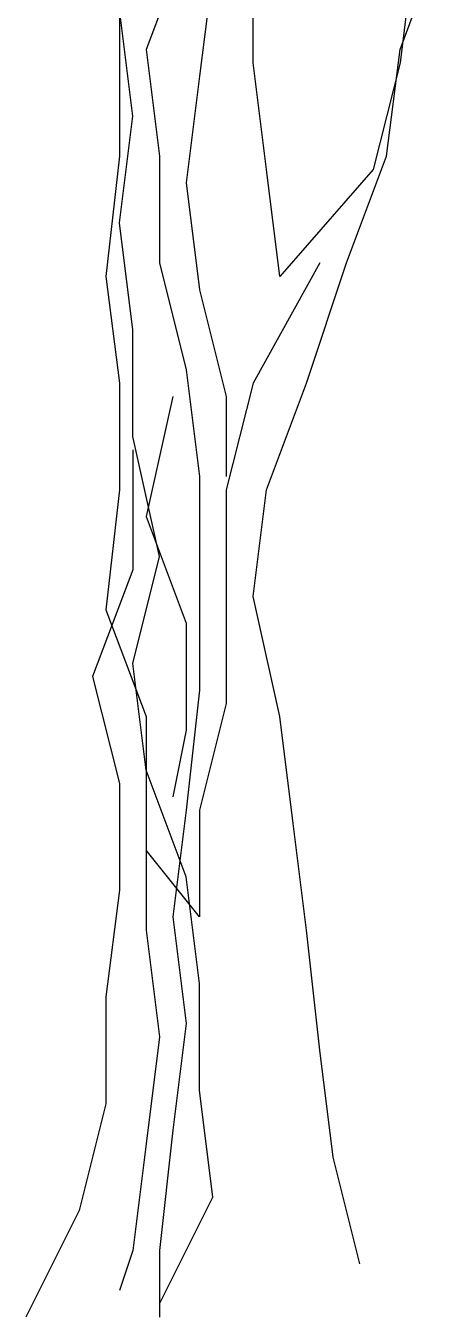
# Model space of a CAD drawing. Header units: millimetres. Extents: x 577 to 2337, y 236 to 943.
# Drawn here: x 823.115 to 823.508, y 699.06 to 700.283 of the extents above; entities that cross this region are included whole.
import ezdxf

# ---------------------------------------------------------------- set-up
doc = ezdxf.new("R2010")
doc.units = ezdxf.units.MM
doc.header["$LTSCALE"] = 0.01
doc.linetypes.add('SOLID_LINE', pattern=[0])
doc.layers.add('06-Furn', color=4, linetype='Continuous')

# ---------------------------------------------------------------- blocks, each defined once
blk = doc.blocks.new('Tree 04')
at = {"layer": '06-Furn', "color": 32, "linetype": 'SOLID_LINE'}
for p, q in [((848.1259, 597.4704), (848.1259, 597.6727)), ((847.9994, 597.5968), (847.9994, 597.382)), ((848.0626, 597.5842), (848.0247, 597.4831)), ((848.265, 597.4831), (848.3029, 597.5842)), ((848.2776, 597.5715), (848.265, 597.4704)), ((848.0879, 597.5589), (848.0753, 597.4578)), ((848.012, 597.4199), (847.9994, 597.521)), ((848.0247, 597.4831), (848.0373, 597.382)), ((848.2523, 597.382), (848.265, 597.4831)), ((848.1385, 597.3693), (848.1259, 597.4704)), ((848.265, 597.4704), (848.2397, 597.3693)), ((848.0753, 597.4578), (848.0626, 597.3567)), ((847.9994, 597.3188), (848.012, 597.4199)), ((847.9994, 597.382), (847.9867, 597.2682)), ((848.0373, 597.382), (848.0373, 597.2809)), ((848.2144, 597.2809), (848.2523, 597.382)), ((848.1511, 597.2682), (848.1385, 597.3693)), ((848.2397, 597.3693), (848.1511, 597.2682)), ((848.0626, 597.3567), (848.0753, 597.2556)), ((848.012, 597.2177), (847.9994, 597.3188)), ((848.0373, 597.2809), (848.0626, 597.1798)), ((848.1891, 597.2809), (848.1259, 597.1671)), ((848.1764, 597.1671), (848.2144, 597.2809)), ((847.9867, 597.2682), (847.9994, 597.1671)), ((848.0753, 597.2556), (848.1006, 597.1545)), ((848.012, 597.1166), (848.012, 597.2177)), ((848.0626, 597.1798), (848.0753, 597.0786)), ((847.9994, 597.1671), (847.9994, 597.066)), ((848.1259, 597.1671), (848.1006, 597.066)), ((848.1385, 597.066), (848.1764, 597.1671)), ((848.05, 597.1545), (848.0247, 597.0407)), ((848.1006, 597.1545), (848.1006, 597.0786)), ((848.0373, 597.0028), (848.012, 597.1166)), ((848.012, 597.1039), (848.012, 596.9902)), ((848.0753, 597.0786), (848.0753, 596.8764)), ((847.9994, 597.066), (847.9867, 596.9523)), ((848.1006, 597.066), (848.1006, 596.8638)), ((848.1259, 596.9649), (848.1385, 597.066)), ((848.0247, 597.0407), (848.0626, 596.9396)), ((848.012, 596.9017), (848.0373, 597.0028)), ((848.012, 596.9902), (847.9741, 596.8891)), ((848.1511, 596.8512), (848.1259, 596.9649)), ((847.9867, 596.9523), (848.0247, 596.8512)), ((848.0626, 596.9396), (848.0626, 596.8385)), ((848.0247, 596.8006), (848.012, 596.9017)), ((847.9741, 596.8891), (847.9994, 596.788)), ((848.0753, 596.8764), (848.0626, 596.7627)), ((848.1006, 596.8638), (848.0753, 596.7627)), ((848.0247, 596.8512), (848.0247, 596.6489)), ((848.1638, 596.75), (848.1511, 596.8512)), ((848.0626, 596.8385), (848.05, 596.7753)), ((848.0626, 596.6995), (848.0247, 596.8006)), ((847.9994, 596.788), (847.9994, 596.6869)), ((848.0626, 596.7627), (848.05, 596.6616)), ((848.0753, 596.7627), (848.0753, 596.6616)), ((848.1764, 596.6489), (848.1638, 596.75)), ((848.0753, 596.6616), (848.0247, 596.7248)), ((848.0753, 596.5984), (848.0626, 596.6995)), ((847.9994, 596.6869), (847.9867, 596.5857)), ((848.05, 596.6616), (848.0626, 596.5605)), ((848.0247, 596.6489), (848.0373, 596.5478)), ((848.1891, 596.5352), (848.1764, 596.6489)), ((848.0753, 596.4973), (848.0753, 596.5984)), ((847.9867, 596.5857), (847.9867, 596.4846)), ((848.0626, 596.5605), (848.05, 596.4594)), ((848.0373, 596.5478), (848.0247, 596.4467)), ((848.2017, 596.4341), (848.1891, 596.5352)), ((848.0879, 596.3962), (848.0753, 596.4973)), ((847.9867, 596.4846), (847.9614, 596.3835)), ((848.05, 596.4594), (848.0373, 596.3456)), ((848.0247, 596.4467), (848.012, 596.3456)), ((848.227, 596.333), (848.2017, 596.4341)), ((848.0373, 596.2951), (848.0879, 596.3962)), ((847.9614, 596.3835), (847.9109, 596.2824)), ((848.012, 596.3456), (847.9994, 596.3077)), ((848.0373, 596.3456), (848.0373, 596.2824))]:
    blk.add_line(p, q, dxfattribs=at)

msp = doc.modelspace()

# ---------------------------------------------------------------- block references
at = {"layer": '06-Furn', "color": 241}
msp.add_blockref('Tree 04', (-24.7954, 102.7778), dxfattribs=at)

doc.saveas('drawing.dxf')
